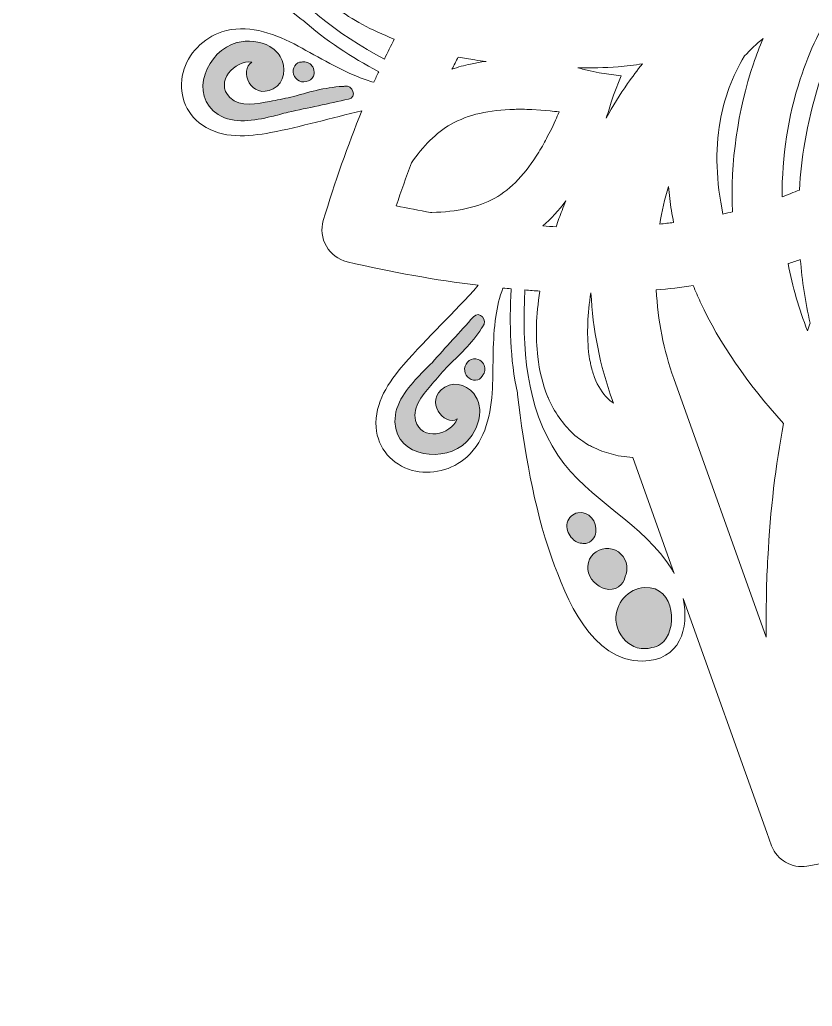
# Model space of a CAD drawing. Header units: millimetres. Extents: x -197 to 1097, y -667 to 136.
# Drawn here: x 193.4 to 293.2, y -236.2 to -111.9 of the extents above; entities that cross this region are included whole.
import ezdxf

# ---------------------------------------------------------------- set-up
doc = ezdxf.new("R2010")
doc.units = ezdxf.units.MM
doc.header["$MEASUREMENT"] = 0
doc.layers.add('engraving', color=7, linetype='Continuous')
doc.layers.add('Layer 5', color=7, linetype='Continuous')

# ---------------------------------------------------------------- blocks, each defined once
blk = doc.blocks.new('block 2')
at = {"layer": 'engraving'}
h = blk.add_hatch(color=1, dxfattribs=at)
h.dxf.hatch_style = 2
edge = h.paths.add_edge_path()
edge.add_spline(control_points=[(234.25, -120.27), (234.22, -120.28), (234.18, -120.29), (234.14, -120.29), (234.11, -120.29), (234.08, -120.29), (234.04, -120.29), (231.76, -120.41), (229.63, -121.04), (227.49, -121.66), (226.62, -121.83), (225.74, -122.01), (224.87, -122.17), (223.38, -122.45), (221.1, -122.96), (219.84, -121.7), (217.87, -119.71), (220.46, -116.93), (222.62, -117.22), (220.97, -118.19), (222.44, -122.06), (225.29, -120.59), (226.77, -119.84), (226.98, -117.85), (226.16, -116.51), (225.84, -115.98), (225.38, -115.57), (224.86, -115.26), (223.65, -114.56), (222.06, -114.43), (220.76, -114.76), (220.74, -114.76), (220.72, -114.76), (220.7, -114.77), (217.06, -115.72), (214.5, -121.41), (218.37, -123.84), (220.35, -125.08), (222.94, -124.58), (225.04, -124.09), (225.76, -123.92), (226.46, -123.73), (227.17, -123.52), (229.72, -123.03), (232.26, -122.41), (234.79, -121.9), (235.87, -121.68), (235.33, -120.05), (234.25, -120.27)], knot_values=[0, 0, 0, 0, 1, 1, 1, 2, 2, 2, 3, 3, 3, 4, 4, 4, 5, 5, 5, 6, 6, 6, 7, 7, 7, 8, 8, 8, 9, 9, 9, 10, 10, 10, 11, 11, 11, 12, 12, 12, 13, 13, 13, 14, 14, 14, 15, 15, 15, 16, 16, 16, 16], degree=3, periodic=1)
h = blk.add_hatch(color=1, dxfattribs=at)
h.dxf.hatch_style = 2
edge = h.paths.add_edge_path()
edge.add_spline(control_points=[(228.58, -119.6), (229.33, -119.94), (230.3, -119.54), (230.43, -118.71), (230.48, -118.4), (230.41, -118.1), (230.26, -117.84), (230.03, -117.44), (229.6, -117.15), (229.1, -117.19), (229.09, -117.19), (229.09, -117.19), (229.09, -117.19), (229.01, -117.2), (228.94, -117.22), (228.86, -117.24), (228.51, -117.19), (228.2, -117.36), (228, -117.68), (227.58, -118.31), (227.87, -119.28), (228.58, -119.6)], knot_values=[0, 0, 0, 0, 1, 1, 1, 2, 2, 2, 3, 3, 3, 4, 4, 4, 5, 5, 5, 6, 6, 6, 7, 7, 7, 7], degree=3, periodic=1)
h = blk.add_hatch(color=1, dxfattribs=at)
h.dxf.hatch_style = 2
edge = h.paths.add_edge_path()
edge.add_spline(control_points=[(246.89, -158.18), (244.19, -159.91), (246.81, -163.12), (248.47, -162.18), (247.65, -164.2), (243.94, -165.05), (243.21, -162.35), (242.74, -160.63), (244.32, -158.91), (245.31, -157.75), (245.89, -157.08), (246.48, -156.41), (247.06, -155.74), (248.67, -154.2), (250.28, -152.67), (251.53, -150.75), (251.55, -150.72), (251.56, -150.69), (251.58, -150.66), (251.6, -150.64), (251.62, -150.61), (251.65, -150.58), (252.37, -149.76), (251.24, -148.47), (250.51, -149.3), (248.8, -151.23), (247, -153.13), (245.29, -155.09), (244.76, -155.6), (244.24, -156.11), (243.74, -156.65), (242.26, -158.22), (240.53, -160.22), (240.62, -162.55), (240.78, -167.12), (246.99, -167.74), (249.64, -165.07), (249.65, -165.05), (249.67, -165.04), (249.68, -165.02), (250.61, -164.06), (251.29, -162.62), (251.29, -161.22), (251.29, -160.61), (251.16, -160.01), (250.86, -159.47), (250.11, -158.09), (248.28, -157.28), (246.89, -158.18)], knot_values=[0, 0, 0, 0, 1, 1, 1, 2, 2, 2, 3, 3, 3, 4, 4, 4, 5, 5, 5, 6, 6, 6, 7, 7, 7, 8, 8, 8, 9, 9, 9, 10, 10, 10, 11, 11, 11, 12, 12, 12, 13, 13, 13, 14, 14, 14, 15, 15, 15, 16, 16, 16, 16], degree=3, periodic=1)
h = blk.add_hatch(color=1, dxfattribs=at)
h.dxf.hatch_style = 2
edge = h.paths.add_edge_path()
edge.add_spline(control_points=[(251.1, -154.67), (250.3, -154.37), (249.47, -155.01), (249.39, -155.83), (249.32, -156.6), (250.01, -157.34), (250.77, -157.29), (251.14, -157.27), (251.44, -157.09), (251.58, -156.77), (251.64, -156.71), (251.69, -156.65), (251.74, -156.59), (251.74, -156.59), (251.74, -156.59), (251.74, -156.59), (252.02, -156.17), (251.99, -155.65), (251.76, -155.25), (251.61, -154.99), (251.38, -154.78), (251.1, -154.67)], knot_values=[0, 0, 0, 0, 1, 1, 1, 2, 2, 2, 3, 3, 3, 4, 4, 4, 5, 5, 5, 6, 6, 6, 7, 7, 7, 7], degree=3, periodic=1)
h = blk.add_hatch(color=1, dxfattribs=at)
h.dxf.hatch_style = 2
edge = h.paths.add_edge_path()
edge.add_spline(control_points=[(265.91, -176.43), (266.09, -175.1), (265.06, -173.72), (263.64, -173.99), (262.98, -174.12), (262.46, -174.61), (262.31, -175.26), (262.16, -175.92), (262.42, -176.58), (262.82, -177.1), (263.15, -177.52), (263.61, -177.83), (264.13, -177.84), (264.3, -177.88), (264.47, -177.88), (264.64, -177.85), (265.35, -177.73), (265.82, -177.12), (265.91, -176.43)], knot_values=[0, 0, 0, 0, 1, 1, 1, 2, 2, 2, 3, 3, 3, 4, 4, 4, 5, 5, 5, 6, 6, 6, 6], degree=3, periodic=1)
h = blk.add_hatch(color=1, dxfattribs=at)
h.dxf.hatch_style = 2
edge = h.paths.add_edge_path()
edge.add_spline(control_points=[(269.64, -181.9), (269.74, -181.65), (269.81, -181.38), (269.82, -181.11), (269.86, -179.95), (269.11, -178.86), (267.98, -178.56), (266.85, -178.26), (265.64, -178.79), (265.13, -179.84), (264.58, -180.98), (265.02, -182.23), (265.97, -183), (266.88, -183.74), (268.22, -183.95), (269.1, -183.03), (269.4, -182.71), (269.58, -182.31), (269.64, -181.9)], knot_values=[0, 0, 0, 0, 1, 1, 1, 2, 2, 2, 3, 3, 3, 4, 4, 4, 5, 5, 5, 6, 6, 6, 6], degree=3, periodic=1)
h = blk.add_hatch(color=1, dxfattribs=at)
h.dxf.hatch_style = 2
edge = h.paths.add_edge_path()
edge.add_spline(control_points=[(272.06, -183.4), (269.96, -183.52), (268.34, -185.45), (268.44, -187.51), (268.51, -188.85), (269.31, -190.1), (270.46, -190.72), (271.02, -191.02), (271.67, -191.17), (272.35, -191.09), (272.57, -191.07), (272.77, -191.02), (272.96, -190.96), (273.38, -190.92), (273.74, -190.78), (274.06, -190.56), (276.3, -188.94), (275.96, -183.2), (272.06, -183.4)], knot_values=[0, 0, 0, 0, 1, 1, 1, 2, 2, 2, 3, 3, 3, 4, 4, 4, 5, 5, 5, 6, 6, 6, 6], degree=3, periodic=1)
at = {"layer": 'engraving', "lineweight": 0}
for points, knots in [([(234.25, -120.27), (234.22, -120.28), (234.18, -120.29), (234.14, -120.29), (234.11, -120.29), (234.08, -120.29), (234.04, -120.29), (231.76, -120.41), (229.63, -121.04), (227.49, -121.66), (226.62, -121.83), (225.74, -122.01), (224.87, -122.17), (223.38, -122.45), (221.1, -122.96), (219.84, -121.7), (217.87, -119.71), (220.46, -116.93), (222.62, -117.22), (220.97, -118.19), (222.44, -122.06), (225.29, -120.59), (226.77, -119.84), (226.98, -117.85), (226.16, -116.51), (225.84, -115.98), (225.38, -115.57), (224.86, -115.26), (223.65, -114.56), (222.06, -114.43), (220.76, -114.76), (220.74, -114.76), (220.72, -114.76), (220.7, -114.77), (217.06, -115.72), (214.5, -121.41), (218.37, -123.84), (220.35, -125.08), (222.94, -124.58), (225.04, -124.09), (225.76, -123.92), (226.46, -123.73), (227.17, -123.52), (229.72, -123.03), (232.26, -122.41), (234.79, -121.9), (235.87, -121.68), (235.33, -120.05), (234.25, -120.27)], [0, 0, 0, 0, 1, 1, 1, 2, 2, 2, 3, 3, 3, 4, 4, 4, 5, 5, 5, 6, 6, 6, 7, 7, 7, 8, 8, 8, 9, 9, 9, 10, 10, 10, 11, 11, 11, 12, 12, 12, 13, 13, 13, 14, 14, 14, 15, 15, 15, 16, 16, 16, 16]), ([(228.58, -119.6), (229.33, -119.94), (230.3, -119.54), (230.43, -118.71), (230.48, -118.4), (230.41, -118.1), (230.26, -117.84), (230.03, -117.44), (229.6, -117.15), (229.1, -117.19), (229.09, -117.19), (229.09, -117.19), (229.09, -117.19), (229.01, -117.2), (228.94, -117.22), (228.86, -117.24), (228.51, -117.19), (228.2, -117.36), (228, -117.68), (227.58, -118.31), (227.87, -119.28), (228.58, -119.6)], [0, 0, 0, 0, 1, 1, 1, 2, 2, 2, 3, 3, 3, 4, 4, 4, 5, 5, 5, 6, 6, 6, 7, 7, 7, 7]), ([(246.89, -158.18), (244.19, -159.91), (246.81, -163.12), (248.47, -162.18), (247.65, -164.2), (243.94, -165.05), (243.21, -162.35), (242.74, -160.63), (244.32, -158.91), (245.31, -157.75), (245.89, -157.08), (246.48, -156.41), (247.06, -155.74), (248.67, -154.2), (250.28, -152.67), (251.53, -150.75), (251.55, -150.72), (251.56, -150.69), (251.58, -150.66), (251.6, -150.64), (251.62, -150.61), (251.65, -150.58), (252.37, -149.76), (251.24, -148.47), (250.51, -149.3), (248.8, -151.23), (247, -153.13), (245.29, -155.09), (244.76, -155.6), (244.24, -156.11), (243.74, -156.65), (242.26, -158.22), (240.53, -160.22), (240.62, -162.55), (240.78, -167.12), (246.99, -167.74), (249.64, -165.07), (249.65, -165.05), (249.67, -165.04), (249.68, -165.02), (250.61, -164.06), (251.29, -162.62), (251.29, -161.22), (251.29, -160.61), (251.16, -160.01), (250.86, -159.47), (250.11, -158.09), (248.28, -157.28), (246.89, -158.18)], [0, 0, 0, 0, 1, 1, 1, 2, 2, 2, 3, 3, 3, 4, 4, 4, 5, 5, 5, 6, 6, 6, 7, 7, 7, 8, 8, 8, 9, 9, 9, 10, 10, 10, 11, 11, 11, 12, 12, 12, 13, 13, 13, 14, 14, 14, 15, 15, 15, 16, 16, 16, 16]), ([(251.1, -154.67), (250.3, -154.37), (249.47, -155.01), (249.39, -155.83), (249.32, -156.6), (250.01, -157.34), (250.77, -157.29), (251.14, -157.27), (251.44, -157.09), (251.58, -156.77), (251.64, -156.71), (251.69, -156.65), (251.74, -156.59), (251.74, -156.59), (251.74, -156.59), (251.74, -156.59), (252.02, -156.17), (251.99, -155.65), (251.76, -155.25), (251.61, -154.99), (251.38, -154.78), (251.1, -154.67)], [0, 0, 0, 0, 1, 1, 1, 2, 2, 2, 3, 3, 3, 4, 4, 4, 5, 5, 5, 6, 6, 6, 7, 7, 7, 7]), ([(265.91, -176.43), (266.09, -175.1), (265.06, -173.72), (263.64, -173.99), (262.98, -174.12), (262.46, -174.61), (262.31, -175.26), (262.16, -175.92), (262.42, -176.58), (262.82, -177.1), (263.15, -177.52), (263.61, -177.83), (264.13, -177.84), (264.3, -177.88), (264.47, -177.88), (264.64, -177.85), (265.35, -177.73), (265.82, -177.12), (265.91, -176.43)], [0, 0, 0, 0, 1, 1, 1, 2, 2, 2, 3, 3, 3, 4, 4, 4, 5, 5, 5, 6, 6, 6, 6]), ([(269.64, -181.9), (269.74, -181.65), (269.81, -181.38), (269.82, -181.11), (269.86, -179.95), (269.11, -178.86), (267.98, -178.56), (266.85, -178.26), (265.64, -178.79), (265.13, -179.84), (264.58, -180.98), (265.02, -182.23), (265.97, -183), (266.88, -183.74), (268.22, -183.95), (269.1, -183.03), (269.4, -182.71), (269.58, -182.31), (269.64, -181.9)], [0, 0, 0, 0, 1, 1, 1, 2, 2, 2, 3, 3, 3, 4, 4, 4, 5, 5, 5, 6, 6, 6, 6]), ([(272.06, -183.4), (269.96, -183.52), (268.34, -185.45), (268.44, -187.51), (268.51, -188.85), (269.31, -190.1), (270.46, -190.72), (271.02, -191.02), (271.67, -191.17), (272.35, -191.09), (272.57, -191.07), (272.77, -191.02), (272.96, -190.96), (273.38, -190.92), (273.74, -190.78), (274.06, -190.56), (276.3, -188.94), (275.96, -183.2), (272.06, -183.4)], [0, 0, 0, 0, 1, 1, 1, 2, 2, 2, 3, 3, 3, 4, 4, 4, 5, 5, 5, 6, 6, 6, 6])]:
    blk.add_open_spline(points, degree=3, knots=knots, dxfattribs=at)

msp = doc.modelspace()

# ---------------------------------------------------------------- linework, layer by layer
at = {"layer": 'Layer 5', "lineweight": 0}
for points, knots in [([(577.26, -48.98), (577.26, -48.98), (556.16, -24.14), (556.16, -24.14), (558.66, -25.37), (561.46, -25.24), (563.31, -22.13), (566.59, -16.58), (561.23, -9.82), (557.77, -5.76), (553.22, -0.39), (547.68, 4.04), (542.12, 8.3), (542.05, 8.35), (541.99, 8.38), (541.92, 8.41), (539.24, 10.86), (536.13, 12.85), (532.93, 14.61), (533.15, 15.09), (533.37, 15.57), (533.59, 16.05), (534.04, 15.91), (534.5, 15.76), (534.95, 15.58), (537.78, 14.45), (540.34, 12.81), (543.03, 11.41), (545.81, 9.98), (549.04, 8.88), (552.11, 9.89), (554.45, 10.66), (556.4, 12.63), (557, 15.01), (557.64, 17.52), (556.78, 20.13), (554.58, 21.64), (552.02, 23.39), (548.84, 23.11), (545.98, 22.58), (542.37, 21.91), (538.84, 20.85), (535.28, 20.02), (537.09, 24.45), (538.75, 29.15), (540.25, 34.11), (540.57, 35.17), (540.43, 36.35), (539.86, 37.34), (539.29, 38.32), (538.34, 39.04), (537.25, 39.29), (531.4, 40.66), (525.73, 41.67), (520.3, 42.32), (523.17, 45.55), (526.39, 48.49), (529.22, 51.79), (531.11, 54), (532.93, 56.62), (532.7, 59.71), (532.5, 62.37), (530.67, 64.42), (528.17, 65.12), (525.81, 65.79), (523.13, 65.09), (521.29, 63.45), (518.88, 61.29), (518.22, 57.94), (518.07, 54.82), (517.93, 51.79), (518.07, 48.75), (517.64, 45.74), (517.49, 44.69), (517.24, 43.67), (516.92, 42.68), (516.53, 42.71), (516.13, 42.76), (515.74, 42.79), (515.91, 46.98), (515.82, 51.27), (514.92, 55.37), (514.92, 55.43), (514.93, 55.51), (514.91, 55.59), (514.01, 62.54), (512.94, 69.55), (510.57, 76.17), (508.78, 81.2), (505.61, 89.22), (499.16, 89.15), (495.82, 89.11), (494.27, 87.09), (493.91, 84.59), (493.91, 84.59), (484.42, 111.18), (484.42, 111.18), (484.42, 111.18), (483.8, 112.89), (483.8, 112.89), (483.1, 114.68), (481.28, 115.73), (479.35, 115.44), (479.35, 115.44), (446.04, 109.36), (446.04, 109.36), (448.87, 110.84), (450.71, 113.54), (448.72, 117.06), (445.56, 122.68), (437.03, 121.42), (431.78, 120.46), (424.86, 119.19), (418.25, 116.62), (411.78, 113.92), (411.71, 113.89), (411.65, 113.85), (411.59, 113.81), (408.18, 112.73), (404.95, 111.07), (401.88, 109.22), (401.57, 109.66), (401.25, 110.1), (400.93, 110.54), (401.24, 110.82), (401.56, 111.1), (401.89, 111.36), (404.29, 113.24), (406.99, 114.64), (409.54, 116.28), (412.17, 117.96), (414.73, 120.21), (415.4, 123.38), (415.91, 125.79), (415.17, 128.46), (413.41, 130.17), (411.56, 131.98), (408.87, 132.54), (406.46, 131.38), (403.67, 130.04), (402.31, 127.15), (401.35, 124.41), (400.15, 121.01), (399.3, 117.5), (398.27, 114.06), (395.43, 117.68), (392.31, 121.32), (388.91, 124.94), (388.15, 125.75), (387.06, 126.21), (385.92, 126.21), (384.78, 126.21), (383.69, 125.75), (382.93, 124.93), (378.72, 120.45), (374.93, 115.95), (371.6, 111.47), (370.12, 115.75), (369.18, 120.22), (367.66, 124.5), (366.7, 127.24), (365.34, 130.13), (362.55, 131.47), (360.14, 132.63), (357.45, 132.07), (355.6, 130.26), (353.84, 128.55), (353.1, 125.88), (353.61, 123.46), (354.28, 120.3), (356.84, 118.05), (359.47, 116.36), (362.02, 114.73), (364.72, 113.33), (367.12, 111.45), (368.09, 110.68), (368.95, 109.82), (369.74, 108.91), (369.54, 108.62), (369.34, 108.34), (369.14, 108.05), (369.13, 108.06), (369.11, 108.07), (369.1, 108.08), (365.45, 110.42), (361.56, 112.59), (357.42, 113.9), (357.36, 113.94), (357.3, 113.98), (357.23, 114.01), (350.76, 116.7), (344.15, 119.28), (337.23, 120.54), (331.98, 121.5), (323.45, 122.77), (320.29, 117.15), (318.55, 114.07), (319.74, 111.62), (321.96, 110.06), (321.96, 110.06), (294.25, 115.12), (294.25, 115.12), (294.25, 115.12), (292.46, 115.44), (292.46, 115.44), (290.56, 115.73), (288.74, 114.68), (288.03, 112.87), (288.03, 112.87), (275.71, 78.36), (275.71, 78.36), (276.97, 82.41), (276.15, 87.37), (270.89, 87.43), (264.45, 87.5), (261.28, 79.48), (259.48, 74.45), (257.12, 67.83), (256.04, 60.81), (255.14, 53.86), (255.13, 53.78), (255.13, 53.71), (255.14, 53.64), (254.35, 50.05), (254.18, 46.31), (254.27, 42.62), (253.75, 42.56), (253.24, 42.52), (252.72, 42.46), (252.6, 42.97), (252.49, 43.49), (252.42, 44.02), (251.98, 47.03), (252.12, 50.07), (251.98, 53.1), (251.84, 56.22), (251.17, 59.56), (248.76, 61.72), (246.93, 63.37), (244.25, 64.07), (241.88, 63.4), (239.39, 62.7), (237.56, 60.65), (237.36, 57.99), (237.12, 54.9), (238.95, 52.28), (240.84, 50.07), (243.27, 47.23), (246.01, 44.65), (248.55, 41.93), (244.04, 41.28), (239.37, 40.41), (234.59, 39.29), (233.5, 39.04), (232.55, 38.32), (231.98, 37.34), (231.41, 36.35), (231.27, 35.17), (231.59, 34.11), (233.35, 28.31), (235.32, 22.84), (237.5, 17.78), (232.94, 18.63), (228.5, 20.09), (223.92, 20.94), (221.07, 21.48), (217.88, 21.75), (215.33, 20), (213.12, 18.49), (212.26, 15.89), (212.9, 13.38), (213.5, 11), (215.45, 9.02), (217.79, 8.26), (220.87, 7.25), (224.1, 8.34), (226.87, 9.78), (229.56, 11.17), (232.13, 12.81), (234.95, 13.94), (236.19, 14.44), (237.45, 14.77), (238.73, 15), (238.87, 14.69), (239.01, 14.38), (239.16, 14.07), (239.06, 14.06), (238.96, 14.03), (238.86, 13.98), (235.01, 11.98), (231.19, 9.7), (227.98, 6.77), (227.91, 6.75), (227.85, 6.71), (227.79, 6.66), (222.22, 2.41), (216.68, -2.03), (212.13, -7.39), (208.67, -11.46), (203.31, -18.21), (206.6, -23.76), (208.71, -27.33), (212.09, -26.98), (214.83, -25.15), (214.83, -25.15), (195.76, -47.59), (195.76, -47.59), (195.76, -47.59), (194.58, -48.98), (194.58, -48.98), (193.38, -50.49), (193.38, -52.59), (194.6, -54.11), (194.6, -54.11), (217.81, -81.43), (217.81, -81.43), (214.93, -78.44), (210.29, -76.92), (207.64, -81.4), (204.36, -86.94), (209.72, -93.7), (213.17, -97.77), (217.73, -103.13), (223.27, -107.56), (228.83, -111.82), (228.9, -111.87), (228.96, -111.9), (229.02, -111.93), (231.86, -114.52), (235.18, -116.61), (238.57, -118.43), (238.37, -118.87), (238.17, -119.31), (237.97, -119.76), (237.31, -119.58), (236.65, -119.36), (236, -119.1), (233.17, -117.97), (230.61, -116.33), (227.91, -114.94), (225.14, -113.5), (221.91, -112.41), (218.84, -113.42), (216.5, -114.18), (214.55, -116.16), (213.95, -118.53), (213.31, -121.04), (214.17, -123.65), (216.37, -125.16), (218.93, -126.91), (222.11, -126.64), (224.97, -126.1), (228.84, -125.38), (232.62, -124.23), (236.45, -123.37), (234.68, -127.72), (233.06, -132.33), (231.59, -137.18), (231.27, -138.25), (231.41, -139.43), (231.98, -140.41), (232.55, -141.4), (233.5, -142.11), (234.59, -142.37), (240.28, -143.7), (245.8, -144.69), (251.09, -145.34), (248.12, -148.78), (244.7, -151.85), (241.73, -155.32), (239.84, -157.53), (238.01, -160.14), (238.25, -163.23), (238.45, -165.9), (240.28, -167.94), (242.78, -168.65), (245.14, -169.31), (247.82, -168.61), (249.66, -166.97), (252.07, -164.81), (252.73, -161.47), (252.88, -158.35), (253.02, -155.32), (252.88, -152.28), (253.31, -149.26), (253.49, -148.02), (253.8, -146.84), (254.21, -145.68), (254.55, -145.72), (254.9, -145.75), (255.24, -145.78), (255.24, -145.81), (255.23, -145.84), (255.23, -145.87), (255.03, -150.2), (255.1, -154.65), (256.03, -158.89), (256.03, -158.96), (256.02, -159.03), (256.03, -159.11), (256.94, -166.06), (258.01, -173.07), (260.37, -179.7), (262.17, -184.72), (265.34, -192.75), (271.78, -192.67), (276.54, -192.62), (277.67, -188.56), (276.91, -184.8), (276.91, -184.8), (287.42, -214.25), (287.42, -214.25), (287.42, -214.25), (288.04, -215.96), (288.04, -215.96), (288.74, -217.76), (290.56, -218.81), (292.49, -218.52), (292.49, -218.52), (325.96, -212.4), (325.96, -212.4), (322.57, -213.73), (320.01, -216.64), (322.22, -220.59), (325.38, -226.2), (333.92, -224.94), (339.17, -223.98), (346.09, -222.72), (352.7, -220.14), (359.17, -217.45), (359.24, -217.42), (359.3, -217.38), (359.36, -217.34), (363.08, -216.16), (366.59, -214.29), (369.91, -212.23), (370.18, -212.61), (370.46, -212.99), (370.74, -213.37), (370.21, -213.91), (369.66, -214.41), (369.06, -214.88), (366.66, -216.76), (363.96, -218.16), (361.4, -219.8), (358.78, -221.48), (356.21, -223.73), (355.55, -226.9), (355.04, -229.31), (355.78, -231.98), (357.54, -233.7), (359.39, -235.5), (362.08, -236.07), (364.49, -234.91), (367.28, -233.57), (368.63, -230.68), (369.6, -227.93), (370.94, -224.16), (371.83, -220.24), (373.04, -216.44), (376.01, -220.29), (379.32, -224.16), (382.93, -228.01), (383.69, -228.82), (384.78, -229.29), (385.92, -229.29), (387.06, -229.29), (388.15, -228.82), (388.91, -228.01), (392.82, -223.85), (396.36, -219.67), (399.52, -215.51), (400.9, -219.63), (401.83, -223.91), (403.28, -228.02), (404.25, -230.76), (405.6, -233.66), (408.4, -235), (410.81, -236.15), (413.5, -235.59), (415.35, -233.79), (417.11, -232.07), (417.84, -229.4), (417.34, -226.99), (416.67, -223.82), (414.11, -221.57), (411.48, -219.89), (408.93, -218.25), (406.22, -216.85), (403.83, -214.97), (402.99, -214.31), (402.22, -213.58), (401.52, -212.8), (401.75, -212.48), (401.98, -212.15), (402.21, -211.83), (405.76, -214.08), (409.52, -216.15), (413.53, -217.43), (413.58, -217.47), (413.65, -217.5), (413.72, -217.54), (420.19, -220.23), (426.8, -222.81), (433.72, -224.07), (438.97, -225.03), (447.5, -226.29), (450.66, -220.68), (452.78, -216.9), (450.53, -214.08), (447.36, -212.68), (447.36, -212.68), (477.59, -218.2), (477.59, -218.2), (477.59, -218.2), (479.38, -218.52), (479.38, -218.52), (481.28, -218.8), (483.1, -217.75), (483.81, -215.94), (483.81, -215.94), (494.72, -185.4), (494.72, -185.4), (494.79, -188.34), (496.28, -190.91), (500.06, -190.95), (506.5, -191.02), (509.67, -183), (511.47, -177.97), (513.83, -171.35), (514.9, -164.34), (515.81, -157.39), (515.82, -157.31), (515.82, -157.24), (515.81, -157.17), (516.63, -153.45), (516.78, -149.59), (516.67, -145.78), (517.16, -145.73), (517.65, -145.69), (518.14, -145.64), (518.3, -146.26), (518.44, -146.89), (518.53, -147.54), (518.96, -150.56), (518.82, -153.6), (518.96, -156.63), (519.11, -159.75), (519.78, -163.09), (522.19, -165.25), (524.02, -166.89), (526.7, -167.59), (529.06, -166.92), (531.56, -166.22), (533.39, -164.17), (533.59, -161.51), (533.83, -158.42), (532, -155.8), (530.11, -153.59), (527.59, -150.65), (524.75, -148), (522.14, -145.16), (527.01, -144.51), (532.06, -143.58), (537.26, -142.37), (538.34, -142.11), (539.29, -141.4), (539.86, -140.41), (540.43, -139.43), (540.57, -138.25), (540.25, -137.18), (538.57, -131.64), (536.69, -126.41), (534.63, -121.54), (538.78, -122.4), (542.85, -123.69), (547.02, -124.47), (549.88, -125), (553.07, -125.28), (555.62, -123.53), (557.83, -122.02), (558.69, -119.41), (558.05, -116.9), (557.44, -114.52), (555.5, -112.55), (553.16, -111.78), (550.08, -110.77), (546.85, -111.87), (544.08, -113.3), (541.38, -114.7), (538.82, -116.34), (536, -117.47), (535.08, -117.83), (534.16, -118.11), (533.22, -118.32), (533.05, -117.94), (532.87, -117.56), (532.7, -117.18), (536.34, -115.26), (539.93, -113.07), (542.97, -110.3), (543.03, -110.27), (543.1, -110.24), (543.16, -110.19), (548.73, -105.93), (554.26, -101.5), (558.82, -96.13), (562.27, -92.07), (567.64, -85.31), (564.35, -79.77), (562.49, -76.62), (559.66, -76.52), (557.13, -77.79), (557.13, -77.79), (576.08, -55.48), (576.08, -55.48), (576.08, -55.48), (577.26, -54.09), (577.26, -54.09), (578.46, -52.59), (578.46, -50.49), (577.26, -48.98)], [0, 0, 0, 0, 1, 1, 1, 2, 2, 2, 3, 3, 3, 4, 4, 4, 5, 5, 5, 6, 6, 6, 7, 7, 7, 8, 8, 8, 9, 9, 9, 10, 10, 10, 11, 11, 11, 12, 12, 12, 13, 13, 13, 14, 14, 14, 15, 15, 15, 16, 16, 16, 17, 17, 17, 18, 18, 18, 19, 19, 19, 20, 20, 20, 21, 21, 21, 22, 22, 22, 23, 23, 23, 24, 24, 24, 25, 25, 25, 26, 26, 26, 27, 27, 27, 28, 28, 28, 29, 29, 29, 30, 30, 30, 31, 31, 31, 32, 32, 32, 33, 33, 33, 34, 34, 34, 35, 35, 35, 36, 36, 36, 37, 37, 37, 38, 38, 38, 39, 39, 39, 40, 40, 40, 41, 41, 41, 42, 42, 42, 43, 43, 43, 44, 44, 44, 45, 45, 45, 46, 46, 46, 47, 47, 47, 48, 48, 48, 49, 49, 49, 50, 50, 50, 51, 51, 51, 52, 52, 52, 53, 53, 53, 54, 54, 54, 55, 55, 55, 56, 56, 56, 57, 57, 57, 58, 58, 58, 59, 59, 59, 60, 60, 60, 61, 61, 61, 62, 62, 62, 63, 63, 63, 64, 64, 64, 65, 65, 65, 66, 66, 66, 67, 67, 67, 68, 68, 68, 69, 69, 69, 70, 70, 70, 71, 71, 71, 72, 72, 72, 73, 73, 73, 74, 74, 74, 75, 75, 75, 76, 76, 76, 77, 77, 77, 78, 78, 78, 79, 79, 79, 80, 80, 80, 81, 81, 81, 82, 82, 82, 83, 83, 83, 84, 84, 84, 85, 85, 85, 86, 86, 86, 87, 87, 87, 88, 88, 88, 89, 89, 89, 90, 90, 90, 91, 91, 91, 92, 92, 92, 93, 93, 93, 94, 94, 94, 95, 95, 95, 96, 96, 96, 97, 97, 97, 98, 98, 98, 99, 99, 99, 100, 100, 100, 101, 101, 101, 102, 102, 102, 103, 103, 103, 104, 104, 104, 105, 105, 105, 106, 106, 106, 107, 107, 107, 108, 108, 108, 109, 109, 109, 110, 110, 110, 111, 111, 111, 112, 112, 112, 113, 113, 113, 114, 114, 114, 115, 115, 115, 116, 116, 116, 117, 117, 117, 118, 118, 118, 119, 119, 119, 120, 120, 120, 121, 121, 121, 122, 122, 122, 123, 123, 123, 124, 124, 124, 125, 125, 125, 126, 126, 126, 127, 127, 127, 128, 128, 128, 129, 129, 129, 130, 130, 130, 131, 131, 131, 132, 132, 132, 133, 133, 133, 134, 134, 134, 135, 135, 135, 136, 136, 136, 137, 137, 137, 138, 138, 138, 139, 139, 139, 140, 140, 140, 141, 141, 141, 142, 142, 142, 143, 143, 143, 144, 144, 144, 145, 145, 145, 146, 146, 146, 147, 147, 147, 148, 148, 148, 149, 149, 149, 150, 150, 150, 151, 151, 151, 152, 152, 152, 153, 153, 153, 154, 154, 154, 155, 155, 155, 156, 156, 156, 157, 157, 157, 158, 158, 158, 159, 159, 159, 160, 160, 160, 161, 161, 161, 162, 162, 162, 163, 163, 163, 164, 164, 164, 165, 165, 165, 166, 166, 166, 167, 167, 167, 168, 168, 168, 169, 169, 169, 170, 170, 170, 171, 171, 171, 172, 172, 172, 173, 173, 173, 174, 174, 174, 175, 175, 175, 176, 176, 176, 177, 177, 177, 178, 178, 178, 179, 179, 179, 180, 180, 180, 181, 181, 181, 182, 182, 182, 183, 183, 183, 184, 184, 184, 185, 185, 185, 186, 186, 186, 187, 187, 187, 188, 188, 188, 189, 189, 189, 190, 190, 190, 191, 191, 191, 192, 192, 192, 193, 193, 193, 194, 194, 194, 195, 195, 195, 196, 196, 196, 197, 197, 197, 198, 198, 198, 199, 199, 199, 200, 200, 200, 201, 201, 201, 202, 202, 202, 203, 203, 203, 204, 204, 204, 205, 205, 205, 206, 206, 206, 207, 207, 207, 207]), ([(239.29, -116.86), (233.44, -113.69), (227.79, -109.72), (224.78, -103.6), (221.71, -97.37), (222.81, -89.69), (219.43, -83.61), (219.21, -83.22), (218.97, -82.85), (218.7, -82.48), (218.7, -82.48), (228.21, -93.68), (228.21, -93.68), (228.21, -93.68), (227.62, -94.95), (227.62, -94.95), (227.62, -94.95), (227.04, -96.98), (227.04, -96.98), (227.04, -96.98), (226.85, -98.61), (226.85, -98.61), (226.85, -98.61), (226.83, -98.75), (226.83, -98.75), (226.82, -98.93), (226.8, -99.14), (226.8, -99.38), (226.8, -99.38), (226.87, -100.26), (226.87, -100.26), (226.87, -100.33), (226.88, -100.4), (226.89, -100.51), (226.92, -100.83), (226.95, -101.26), (227.05, -101.65), (227.44, -103.38), (228.24, -105.09), (229.44, -106.74), (229.44, -106.74), (229.48, -106.79), (229.48, -106.79), (230.55, -108.16), (231.8, -109.37), (233.19, -110.37), (235.23, -111.9), (237.63, -113.2), (240.53, -114.32), (240.11, -115.15), (239.7, -116), (239.29, -116.86)], [0, 0, 0, 0, 1, 1, 1, 2, 2, 2, 3, 3, 3, 4, 4, 4, 5, 5, 5, 6, 6, 6, 7, 7, 7, 8, 8, 8, 9, 9, 9, 10, 10, 10, 11, 11, 11, 12, 12, 12, 13, 13, 13, 14, 14, 14, 15, 15, 15, 16, 16, 16, 17, 17, 17, 17]), ([(291.64, -119.37), (291.64, -119.37), (291.64, -119.37), (291.64, -119.37), (292.8, -115.78), (294.36, -112.52), (296.29, -109.64), (296.91, -108.69), (297.62, -107.75), (298.46, -106.77), (298.46, -106.77), (301.12, -105.24), (301.12, -105.24), (299.37, -107.85), (297.85, -110.55), (296.57, -113.29), (294.53, -117.65), (293.06, -122.39), (292.2, -127.36), (291.87, -129.27), (291.65, -131.28), (291.53, -133.34), (290.82, -133.64), (290.09, -133.92), (289.35, -134.2), (289.34, -129.14), (290.12, -124.04), (291.64, -119.37)], [0, 0, 0, 0, 1, 1, 1, 2, 2, 2, 3, 3, 3, 4, 4, 4, 5, 5, 5, 6, 6, 6, 7, 7, 7, 8, 8, 8, 9, 9, 9, 9]), ([(283.1, -136.09), (282.7, -136.18), (282.31, -136.28), (281.91, -136.36), (281.05, -132.31), (280.92, -128.39), (281.54, -124.71), (282.06, -121.76), (283.09, -118.98), (284.62, -116.45), (285.37, -115.68), (286.15, -114.95), (286.96, -114.24), (286.52, -115.29), (286.12, -116.35), (285.76, -117.43), (283.76, -123.38), (282.84, -129.82), (283.1, -136.09)], [0, 0, 0, 0, 1, 1, 1, 2, 2, 2, 3, 3, 3, 4, 4, 4, 5, 5, 5, 6, 6, 6, 6]), ([(252.08, -117.17), (252.08, -117.17), (251.57, -117.21), (251.57, -117.21), (251.57, -117.21), (250.11, -117.49), (250.11, -117.49), (249.35, -117.63), (248.59, -117.84), (247.79, -118.13), (248.05, -117.61), (248.31, -117.1), (248.57, -116.59), (249.28, -116.73), (249.99, -116.85), (250.68, -116.96), (251.15, -117.03), (251.61, -117.1), (252.08, -117.17)], [0, 0, 0, 0, 1, 1, 1, 2, 2, 2, 3, 3, 3, 4, 4, 4, 5, 5, 5, 6, 6, 6, 6]), ([(267.22, -124.27), (267.34, -123.9), (267.46, -123.52), (267.57, -123.15), (267.69, -122.76), (267.81, -122.38), (267.92, -122.01), (267.92, -122.01), (268.11, -121.41), (268.11, -121.41), (268.11, -121.41), (269.11, -118.95), (269.11, -118.95), (269.11, -118.95), (266.33, -118.59), (266.33, -118.59), (266.33, -118.59), (265.18, -118.32), (265.18, -118.32), (264.68, -118.2), (264.17, -118.08), (263.64, -117.96), (265.31, -117.98), (267.01, -117.95), (268.71, -117.81), (269.73, -117.72), (270.76, -117.6), (271.78, -117.43), (271.13, -118.25), (270.5, -119.08), (269.91, -119.92), (268.94, -121.33), (268.05, -122.8), (267.22, -124.27)], [0, 0, 0, 0, 1, 1, 1, 2, 2, 2, 3, 3, 3, 4, 4, 4, 5, 5, 5, 6, 6, 6, 7, 7, 7, 8, 8, 8, 9, 9, 9, 10, 10, 10, 11, 11, 11, 11]), ([(253.19, -134.37), (251.06, -135.51), (248.39, -136.11), (245.25, -136.16), (245.25, -136.16), (245.1, -136.16), (245.1, -136.16), (243.69, -135.91), (242.25, -135.63), (240.79, -135.33), (241.4, -133.5), (242.04, -131.69), (242.7, -129.93), (244.11, -127.81), (245.83, -126.13), (247.68, -125.05), (249.83, -123.85), (252.5, -123.22), (255.66, -123.18), (256.27, -123.15), (256.95, -123.16), (257.86, -123.21), (257.86, -123.21), (258.99, -123.26), (258.99, -123.26), (258.99, -123.26), (260.15, -123.38), (260.15, -123.38), (260.52, -123.41), (260.9, -123.45), (261.3, -123.5), (261.14, -123.86), (260.98, -124.21), (260.81, -124.56), (260.81, -124.56), (260.35, -125.6), (260.35, -125.6), (260.35, -125.6), (259.8, -126.63), (259.8, -126.63), (259.51, -127.21), (259.16, -127.88), (258.71, -128.58), (257.11, -131.23), (255.25, -133.19), (253.19, -134.37)], [0, 0, 0, 0, 1, 1, 1, 2, 2, 2, 3, 3, 3, 4, 4, 4, 5, 5, 5, 6, 6, 6, 7, 7, 7, 8, 8, 8, 9, 9, 9, 10, 10, 10, 11, 11, 11, 12, 12, 12, 13, 13, 13, 14, 14, 14, 15, 15, 15, 15]), ([(275.7, -137.43), (275.13, -137.5), (274.55, -137.57), (273.96, -137.63), (274.22, -136.03), (274.59, -134.44), (275.05, -132.88), (275.13, -133.88), (275.26, -134.89), (275.42, -135.9), (275.5, -136.4), (275.59, -136.92), (275.7, -137.43)], [0, 0, 0, 0, 1, 1, 1, 2, 2, 2, 3, 3, 3, 4, 4, 4, 4]), ([(262.13, -134.71), (261.97, -135.11), (261.81, -135.52), (261.65, -135.93), (261.39, -136.59), (261.14, -137.28), (260.91, -137.96), (260.36, -137.93), (259.81, -137.9), (259.25, -137.87), (260.28, -136.96), (261.24, -135.9), (262.13, -134.71)], [0, 0, 0, 0, 1, 1, 1, 2, 2, 2, 3, 3, 3, 4, 4, 4, 4]), ([(292.55, -151.07), (291.47, -148.34), (290.65, -145.5), (290.12, -142.61), (290.63, -142.44), (291.15, -142.27), (291.65, -142.09), (291.88, -144.78), (292.29, -147.47), (292.88, -150.1), (292.76, -150.42), (292.66, -150.74), (292.55, -151.07)], [0, 0, 0, 0, 1, 1, 1, 2, 2, 2, 3, 3, 3, 4, 4, 4, 4]), ([(287.57, -179.65), (287.48, -181.08), (287.39, -182.62), (287.39, -184.13), (287.39, -184.59), (287.38, -185.05), (287.37, -185.51), (287.37, -185.51), (287.37, -185.64), (287.37, -185.64), (287.35, -186.53), (287.33, -187.53), (287.33, -188.56), (287.34, -188.92), (287.35, -189.28), (287.35, -189.65), (287.35, -189.65), (275.73, -157.1), (275.73, -157.1), (274.44, -153.5), (273.7, -149.74), (273.51, -145.92), (275.1, -145.78), (276.66, -145.6), (278.17, -145.38), (278.45, -146.06), (278.75, -146.75), (279.06, -147.44), (281.49, -152.66), (284.92, -157.66), (289.54, -162.73), (288.53, -168), (287.87, -173.69), (287.57, -179.65)], [0, 0, 0, 0, 1, 1, 1, 2, 2, 2, 3, 3, 3, 4, 4, 4, 5, 5, 5, 6, 6, 6, 7, 7, 7, 8, 8, 8, 9, 9, 9, 10, 10, 10, 11, 11, 11, 11]), ([(275.55, -181.24), (271.97, -175.27), (264.99, -172.51), (261.13, -166.74), (257.03, -160.61), (256.64, -153.07), (256.96, -145.93), (257.59, -145.98), (258.23, -146.03), (258.86, -146.07), (258.38, -149.13), (258.29, -151.84), (258.6, -154.34), (258.78, -156.08), (259.2, -157.78), (259.86, -159.42), (259.86, -159.42), (259.89, -159.48), (259.89, -159.48), (260.7, -161.32), (261.77, -162.85), (263.02, -164), (263.37, -164.35), (263.73, -164.59), (263.99, -164.77), (263.99, -164.77), (264.03, -164.8), (264.03, -164.8), (264.09, -164.84), (264.16, -164.89), (264.26, -164.97), (264.26, -164.97), (264.72, -165.29), (264.72, -165.29), (264.72, -165.29), (264.93, -165.42), (264.93, -165.42), (265.14, -165.54), (265.33, -165.63), (265.52, -165.72), (265.55, -165.73), (265.58, -165.75), (265.66, -165.78), (265.66, -165.78), (266.68, -166.25), (266.68, -166.25), (266.68, -166.25), (268.71, -166.83), (268.71, -166.83), (268.71, -166.83), (270.57, -167.04), (270.57, -167.04), (270.57, -167.04), (275.78, -181.65), (275.78, -181.65), (275.71, -181.51), (275.63, -181.37), (275.55, -181.24)], [0, 0, 0, 0, 1, 1, 1, 2, 2, 2, 3, 3, 3, 4, 4, 4, 5, 5, 5, 6, 6, 6, 7, 7, 7, 8, 8, 8, 9, 9, 9, 10, 10, 10, 11, 11, 11, 12, 12, 12, 13, 13, 13, 14, 14, 14, 15, 15, 15, 16, 16, 16, 17, 17, 17, 18, 18, 18, 19, 19, 19, 19]), ([(268.11, -160.17), (267.84, -159.98), (267.59, -159.79), (267.37, -159.57), (266.72, -158.93), (266.18, -158.06), (265.73, -156.95), (265.71, -156.89), (265.68, -156.79), (265.65, -156.68), (265.6, -156.52), (265.56, -156.35), (265.51, -156.22), (265.48, -156.11), (265.44, -156), (265.4, -155.87), (265.37, -155.78), (265.33, -155.67), (265.32, -155.6), (265.32, -155.6), (265.31, -155.53), (265.31, -155.53), (265.27, -155.33), (265.23, -155.13), (265.19, -154.94), (265.1, -154.51), (265.02, -154.11), (265, -153.75), (265, -153.75), (264.99, -153.68), (264.99, -153.68), (264.77, -151.38), (264.86, -148.94), (265.27, -146.27), (265.28, -146.27), (265.28, -146.27), (265.29, -146.27), (265.52, -150.89), (266.43, -155.46), (268, -159.86), (268, -159.86), (268.11, -160.17), (268.11, -160.17)], [0, 0, 0, 0, 1, 1, 1, 2, 2, 2, 3, 3, 3, 4, 4, 4, 5, 5, 5, 6, 6, 6, 7, 7, 7, 8, 8, 8, 9, 9, 9, 10, 10, 10, 11, 11, 11, 12, 12, 12, 13, 13, 13, 14, 14, 14, 14])]:
    msp.add_open_spline(points, degree=3, knots=knots, dxfattribs=at)

# ---------------------------------------------------------------- block references
at = {"layer": 'engraving'}
msp.add_blockref('block 2', (0, 0), dxfattribs=at)

doc.saveas('drawing.dxf')
